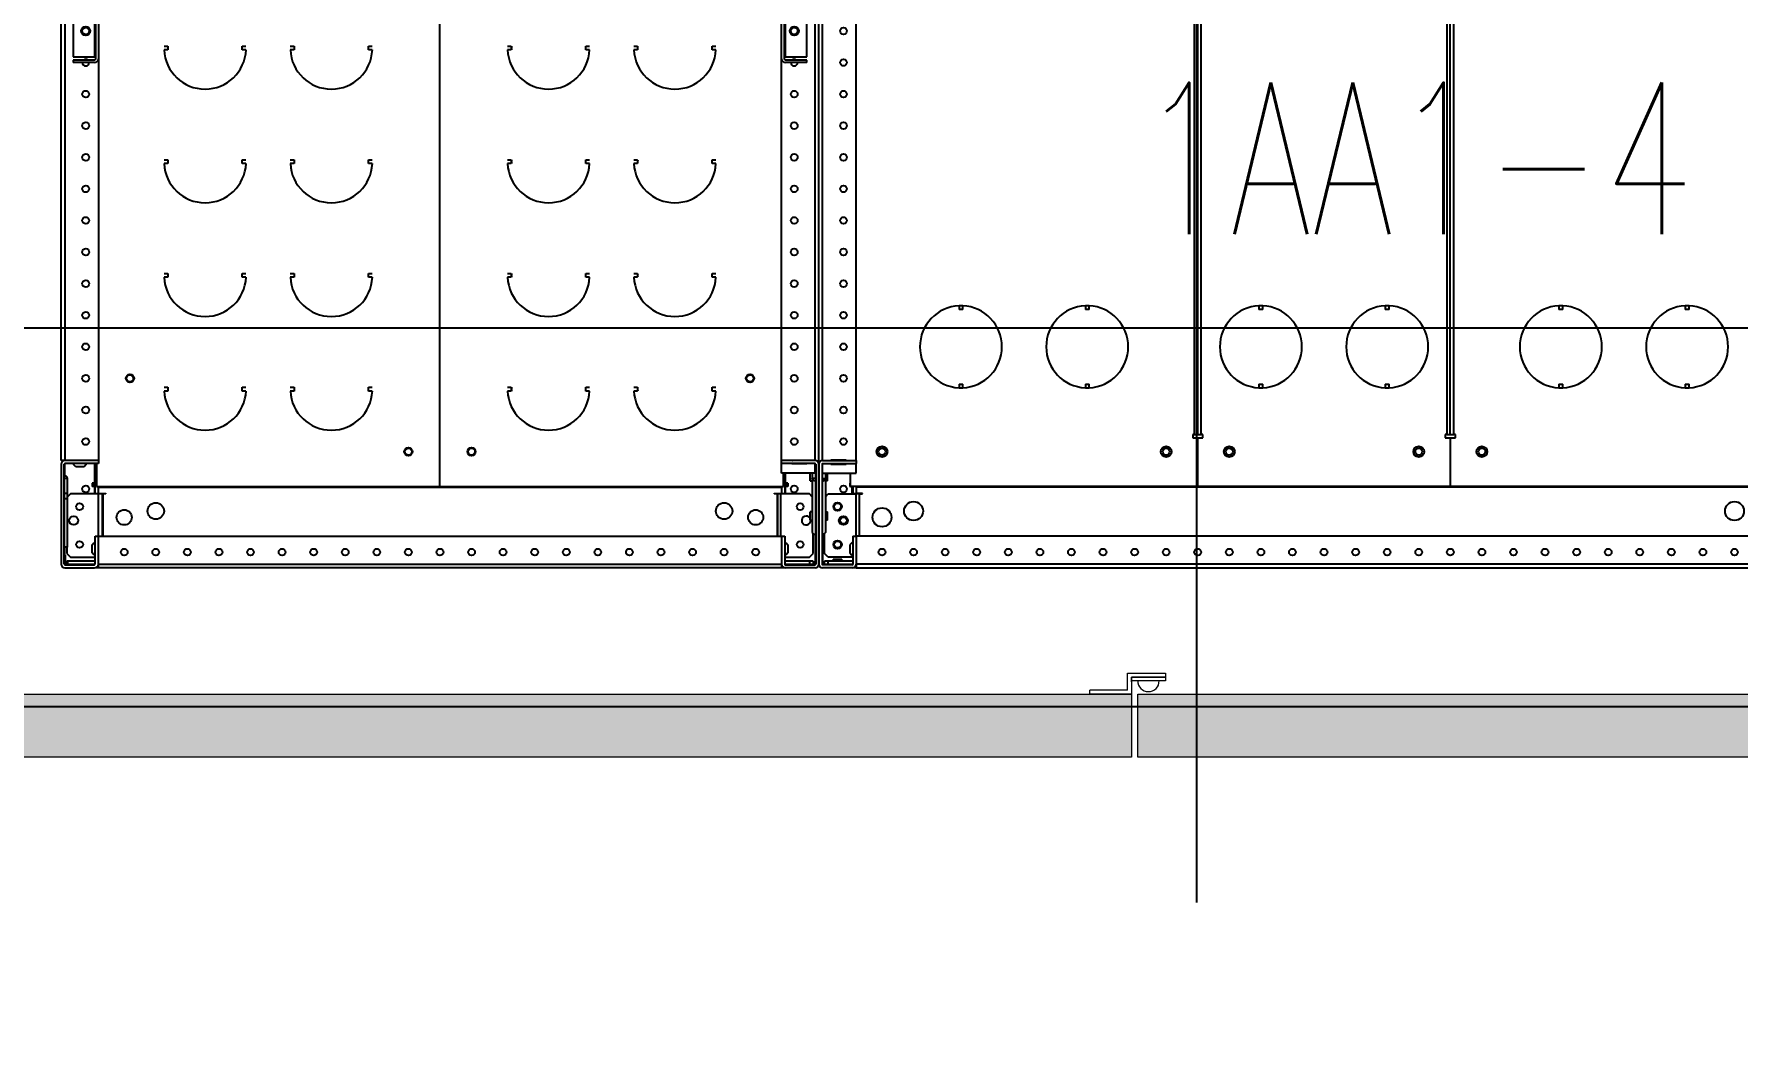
# Model space of a CAD drawing. Extents: x 758840 to 1108724, y -102573 to 143521.
# Drawn here: x 799613 to 800962, y 70267 to 71065 of the extents above; entities that cross this region are included whole.
import ezdxf
from ezdxf.xclip import XClip

# ---------------------------------------------------------------- set-up
doc = ezdxf.new("R2010")
doc.units = 0
doc.header["$LTSCALE"] = 1000
doc.header["$MEASUREMENT"] = 0
doc.linetypes.add('DOTE', pattern=[2.42, 2, -0.2, 0.02, -0.2])
for name, color, linetype in [('02电气-设备', 255, 'Continuous'), ('02电气-设备基础', 252, 'Continuous'), ('DOTE', 8, 'DOTE'), ('LWIRE', 1, 'Continuous'), ('钢盖板', 6, 'Continuous')]:
    doc.layers.add(name, color=color, linetype=linetype)
doc.styles.add('电气文字', font='txtd.shx', dxfattribs={"width": 0.8, "height": 3.5, "bigfont": 'HZTXT.shx'})

# ---------------------------------------------------------------- blocks, each defined once
blk = doc.blocks.new('600mm 低压柜')
at = {"linetype": 'Continuous', "lineweight": 25}
for p, q in [((12.6, -1185), (12.6, -73)), ((612.6, -1185), (612.6, -73)), ((42.1, -128.6), (42.1, -1187.5)), ((583.1, -1195), (583.1, -128.6)), ((15.6, -155), (15.6, -1185)), ((609.6, -1185), (609.6, -155)), ((312.6, -1205.5), (312.6, -631.5)), ((22.1, -789.5), (22.1, -865.5)), ((39.1, -789.5), (39.1, -865.5)), ((40.1, -867), (40.1, -788)), ((585.1, -788), (585.1, -867)), ((586.1, -865.5), (586.1, -789.5)), ((603.1, -865.5), (603.1, -789.5)), ((94.1, -857), (97.1, -857)), ((97.1, -860), (94.1, -860)), ((156, -857), (159, -857)), ((159, -860), (156, -860)), ((194.1, -857), (197.1, -857)), ((197.1, -860), (194.1, -860)), ((256, -857), (259, -857)), ((259, -860), (256, -860)), ((366.1, -857), (369.1, -857)), ((369.1, -860), (366.1, -860)), ((428, -857), (431, -857)), ((431, -860), (428, -860)), ((466.1, -857), (469.1, -857)), ((469.1, -860), (466.1, -860)), ((528, -857), (531, -857)), ((531, -860), (528, -860)), ((22.1, -865.5), (40.1, -865.5)), ((22.1, -868), (22.1, -870)), ((39.1, -868), (22.1, -868)), ((39.1, -870), (22.1, -870)), ((585.1, -865.5), (603.1, -865.5)), ((603.1, -868), (586.1, -868)), ((603.1, -870), (586.1, -870)), ((603.1, -870), (603.1, -868)), ((94.1, -947), (97.1, -947)), ((97.1, -950), (94.1, -950)), ((156, -947), (159, -947)), ((159, -950), (156, -950)), ((194.1, -947), (197.1, -947)), ((197.1, -950), (194.1, -950)), ((256, -947), (259, -947)), ((259, -950), (256, -950)), ((366.1, -947), (369.1, -947)), ((369.1, -950), (366.1, -950)), ((428, -947), (431, -947)), ((431, -950), (428, -950)), ((466.1, -947), (469.1, -947)), ((469.1, -950), (466.1, -950)), ((528, -947), (531, -947)), ((531, -950), (528, -950)), ((94.1, -1037), (97.1, -1037)), ((156, -1037), (159, -1037)), ((194.1, -1037), (197.1, -1037)), ((256, -1037), (259, -1037)), ((366.1, -1037), (369.1, -1037)), ((428, -1037), (431, -1037)), ((466.1, -1037), (469.1, -1037)), ((528, -1037), (531, -1037)), ((97.1, -1040), (94.1, -1040)), ((159, -1040), (156, -1040)), ((197.1, -1040), (194.1, -1040)), ((259, -1040), (256, -1040)), ((369.1, -1040), (366.1, -1040)), ((431, -1040), (428, -1040)), ((469.1, -1040), (466.1, -1040)), ((531, -1040), (528, -1040)), ((94.1, -1127), (97.1, -1127)), ((97.1, -1130), (94.1, -1130)), ((156, -1127), (159, -1127)), ((159, -1130), (156, -1130)), ((194.1, -1127), (197.1, -1127)), ((197.1, -1130), (194.1, -1130)), ((256, -1127), (259, -1127)), ((259, -1130), (256, -1130)), ((366.1, -1127), (369.1, -1127)), ((369.1, -1130), (366.1, -1130)), ((428, -1127), (431, -1127)), ((431, -1130), (428, -1130)), ((466.1, -1127), (469.1, -1127)), ((469.1, -1130), (466.1, -1130)), ((528, -1127), (531, -1127)), ((531, -1130), (528, -1130)), ((42.1, -1185), (12.6, -1185)), ((15.1, -1185), (15.1, -1185)), ((609.6, -1185), (583.1, -1185)), ((591.1, -1185), (591.1, -1184.7)), ((591.1, -1184.7), (603.1, -1184.7)), ((594.1, -1185), (594.5, -1184.7)), ((603.1, -1184.7), (603.1, -1185)), ((12.6, -1188), (12.6, -1267)), ((15.1, -1267), (15.1, -1188)), ((15.1, -1199), (15.2, -1199)), ((15.2, -1241.5), (15.2, -1197.3)), ((15.3, -1199.1), (17.8, -1199.1)), ((15.3, -1253.6), (15.3, -1199.1)), ((42.1, -1187.5), (15.6, -1187.5)), ((15.6, -1197.3), (15.6, -1187.5)), ((17.8, -1253.6), (17.8, -1199.1)), ((22.8, -1188.5), (22.8, -1187.5)), ((24.3, -1190), (22.8, -1188.5)), ((30.8, -1190), (24.3, -1190)), ((32.3, -1188.5), (30.8, -1190)), ((32.3, -1187.5), (32.3, -1188.5)), ((39.1, -1187.5), (39.1, -1203)), ((39.6, -1211.4), (39.6, -1187.5)), ((40.6, -1187.5), (40.6, -1205.5)), ((609.6, -1187.5), (583.1, -1187.5)), ((610.1, -1195), (583.1, -1195)), ((584.6, -1205.5), (584.6, -1195)), ((585.6, -1195), (585.6, -1211.4)), ((586.1, -1203), (586.1, -1195)), ((591.1, -1187.7), (591.1, -1187.5)), ((603.1, -1187.7), (591.1, -1187.7)), ((603.1, -1187.5), (603.1, -1187.7)), ((605.7, -1201.1), (605.7, -1195)), ((607.4, -1195), (607.4, -1241.7)), ((607.4, -1199.4), (607.4, -1199.2)), ((609.9, -1199.2), (607.4, -1199.5)), ((609.9, -1199.2), (607.4, -1199.4)), ((609.9, -1199.2), (607.4, -1199.2)), ((609.6, -1195), (609.6, -1187.5)), ((609.9, -1195), (609.9, -1199.2)), ((610.1, -1188), (610.1, -1267)), ((612.6, -1188), (612.6, -1267)), ((17.8, -1211.2), (15.3, -1211.2)), ((20.1, -1211.5), (17.8, -1213.8)), ((48.1, -1211.5), (20.1, -1211.5)), ((37.1, -1203), (37.1, -1205.5)), ((39.6, -1203), (37.1, -1203)), ((39.6, -1205.5), (37.1, -1205.5)), ((42.1, -1211.4), (37.8, -1211.4)), ((37.8, -1211.4), (37.8, -1211.5)), ((38.6, -1203), (38.6, -1205.5)), ((39.1, -1205.5), (39.1, -1211.4)), ((40.6, -1205.5), (584.6, -1205.5)), ((42.1, -1211.4), (42.1, -1205.5)), ((42.1, -1206), (583.1, -1206)), ((42.1, -1211), (48.1, -1211)), ((42.1, -1270), (42.1, -1211.5)), ((45.1, -1211.5), (45.1, -1245)), ((45.6, -1211.5), (45.6, -1245)), ((48.1, -1211), (48.1, -1211.5)), ((577.1, -1211), (583.1, -1211)), ((577.1, -1211.5), (577.1, -1211)), ((605.1, -1211.5), (577.1, -1211.5)), ((579.9, -1245), (579.9, -1211.5)), ((580, -1245), (580, -1211.5)), ((582.6, -1245), (582.6, -1211.5)), ((583.1, -1205.5), (583.1, -1211.4)), ((587.3, -1211.4), (583.1, -1211.4)), ((588.1, -1203), (585.6, -1203)), ((588.1, -1205.5), (585.6, -1205.5)), ((586.1, -1211.4), (586.1, -1205.5)), ((586.6, -1203), (586.6, -1205.5)), ((587.3, -1211.5), (587.3, -1211.4)), ((588.1, -1203), (588.1, -1205.5)), ((607.4, -1213.8), (605.1, -1211.5)), ((605.7, -1201.1), (607.4, -1201.1)), ((610, -1201.1), (610, -1243.5)), ((17.8, -1215.4), (15.3, -1215.4)), ((607.4, -1225.6), (605.7, -1225.6)), ((605.7, -1232.2), (605.7, -1225.6)), ((605.7, -1232.2), (607.4, -1232.2)), ((15.2, -1241.5), (15.1, -1241.5)), ((17.8, -1253.6), (15.3, -1253.6)), ((15.6, -1259.8), (15.6, -1253.6)), ((17.1, -1253.6), (17.1, -1258.5)), ((37.1, -1251.7), (38.6, -1250.2)), ((37.1, -1258.2), (37.1, -1251.7)), ((38.6, -1250.2), (39.6, -1250.2)), ((39.6, -1267), (39.6, -1245)), ((39.6, -1245), (585.6, -1245)), ((583.1, -1245), (583.1, -1270)), ((585.6, -1245), (585.6, -1267)), ((585.6, -1250.2), (586.6, -1250.2)), ((586.6, -1250.2), (588.1, -1251.7)), ((588.1, -1251.7), (588.1, -1258.2)), ((607.4, -1241.7), (607.4, -1241.9)), ((608.1, -1258.5), (608.1, -1242.9)), ((609.6, -1243.5), (609.6, -1267.5)), ((15.1, -1259.8), (15.9, -1259.8)), ((15.6, -1267.5), (39.1, -1267.5)), ((15.9, -1259.8), (15.9, -1267.5)), ((17.1, -1258.5), (20.1, -1261.5)), ((17.1, -1264.8), (17.1, -1267.3)), ((39.6, -1264.8), (17.1, -1264.8)), ((39.5, -1267.3), (17.1, -1267.3)), ((17.6, -1264.8), (17.6, -1267.3)), ((20.1, -1261.5), (39.6, -1261.5)), ((38.6, -1259.7), (37.1, -1258.2)), ((39.6, -1259.7), (38.6, -1259.7)), ((42.1, -1267.3), (42, -1267.3)), ((42, -1267.5), (42.1, -1267.5)), ((42.1, -1267), (583.1, -1267)), ((583.1, -1267.3), (583.1, -1267.3)), ((583.1, -1267.5), (583.1, -1267.5)), ((586.6, -1259.7), (585.6, -1259.7)), ((585.6, -1261.5), (605.1, -1261.5)), ((608.1, -1264.8), (585.6, -1264.8)), ((608.1, -1267.3), (585.7, -1267.3)), ((586.1, -1267.5), (609.6, -1267.5)), ((588.1, -1258.2), (586.6, -1259.7)), ((605.1, -1261.5), (608.1, -1258.5)), ((605.1, -1264.8), (605.1, -1267.3)), ((608.1, -1264.8), (608.1, -1267.3)), ((15.6, -1270), (39.1, -1270)), ((39.6, -1269.9), (39.6, -1270)), ((609.6, -1270), (39.6, -1270))]:
    blk.add_line(p, q, dxfattribs=at)
at = {"linetype": 'Continuous', "lineweight": 25, "flags": 128}
blk.add_lwpolyline([(591.6, -1184.7), (591.8, -1184.9), (592, -1185)], dxfattribs=at)
at = {"linetype": 'Continuous', "lineweight": 25}
for centre, radius in [((32.1, -845), 3.55), ((32.1, -845), 2.7), ((593.1, -845), 3.55), ((593.1, -845), 2.7), ((32.1, -895), 2.7), ((593.1, -895), 2.7), ((32.1, -920), 2.7), ((593.1, -920), 2.7), ((32.1, -945), 2.7), ((593.1, -945), 2.7), ((32.1, -970), 2.7), ((593.1, -970), 2.7), ((32.1, -995), 2.7), ((593.1, -995), 2.7), ((32.1, -1020), 2.7), ((593.1, -1020), 2.7), ((32.1, -1045), 2.7), ((593.1, -1045), 2.7), ((32.1, -1070), 2.7), ((593.1, -1070), 2.7), ((32.1, -1095), 2.7), ((593.1, -1095), 2.7), ((32.1, -1120), 2.7), ((67.1, -1120), 3.25), ((67.1, -1120), 2.7), ((558.1, -1120), 3.25), ((558.1, -1120), 2.7), ((593.1, -1120), 2.7), ((32.1, -1145), 2.7), ((593.1, -1145), 2.7), ((32.1, -1170), 2.7), ((593.1, -1170), 2.7), ((287.6, -1178), 3.25), ((287.6, -1178), 2.7), ((337.6, -1178), 3.25), ((337.6, -1178), 2.7), ((32.1, -1207.5), 2.7), ((593.1, -1207.5), 2.7), ((27.3, -1221.5), 2.7), ((62.6, -1230), 6), ((87.6, -1225), 6.55), ((537.6, -1225), 6.55), ((562.6, -1230), 6), ((597.8, -1221.5), 2.7), ((22.6, -1232.5), 3.55), ((27.3, -1251.5), 2.7), ((597.8, -1251.5), 2.7), ((62.6, -1257.5), 2.7), ((87.6, -1257.5), 2.7), ((112.6, -1257.5), 2.7), ((137.6, -1257.5), 2.7), ((162.6, -1257.5), 2.7), ((187.6, -1257.5), 2.7), ((212.6, -1257.5), 2.7), ((237.6, -1257.5), 2.7), ((262.6, -1257.5), 2.7), ((287.6, -1257.5), 2.7), ((312.6, -1257.5), 2.7), ((337.6, -1257.5), 2.7), ((362.6, -1257.5), 2.7), ((387.6, -1257.5), 2.7), ((412.6, -1257.5), 2.7), ((437.6, -1257.5), 2.7), ((462.6, -1257.5), 2.7), ((487.6, -1257.5), 2.7), ((512.6, -1257.5), 2.7), ((537.6, -1257.5), 2.7), ((562.6, -1257.5), 2.7)]:
    blk.add_circle(centre, radius, dxfattribs=at)
for centre, radius, start, end in [((126.6, -858.5), 32.5, 182.6454, 357.3546), ((126.6, -858.5), 29.5, 177.0854, 182.9146), ((126.6, -858.5), 29.5, 357.0854, 2.9146), ((226.6, -858.5), 32.5, 182.6454, 357.3546), ((226.6, -858.5), 29.5, 177.0854, 182.9146), ((226.6, -858.5), 29.5, 357.0854, 2.9146), ((398.6, -858.5), 32.5, 182.6454, 357.3546), ((398.6, -858.5), 29.5, 177.0854, 182.9146), ((398.6, -858.5), 29.5, 357.0854, 2.9146), ((498.6, -858.5), 32.5, 182.6454, 357.3546), ((498.6, -858.5), 29.5, 177.0854, 182.9146), ((498.6, -858.5), 29.5, 357.0854, 2.9146), ((32.1, -870), 2.7, 180, 0), ((32.1, -870), 2.7, 47.7946, 132.2054), ((39.1, -867), 3, 270, 0), ((39.1, -867), 1, 270, 0), ((586.1, -867), 3, 180, 270), ((586.1, -867), 1, 180, 270), ((593.1, -870), 2.7, 180, 0), ((593.1, -870), 2.7, 47.7946, 132.2054), ((126.6, -948.5), 32.5, 182.6454, 357.3546), ((126.6, -948.5), 29.5, 177.0854, 182.9146), ((126.6, -948.5), 29.5, 357.0854, 2.9146), ((226.6, -948.5), 32.5, 182.6454, 357.3546), ((226.6, -948.5), 29.5, 177.0854, 182.9146), ((226.6, -948.5), 29.5, 357.0854, 2.9146), ((398.6, -948.5), 32.5, 182.6454, 357.3546), ((398.6, -948.5), 29.5, 177.0854, 182.9146), ((398.6, -948.5), 29.5, 357.0854, 2.9146), ((498.6, -948.5), 32.5, 182.6454, 357.3546), ((498.6, -948.5), 29.5, 177.0854, 182.9146), ((498.6, -948.5), 29.5, 357.0854, 2.9146), ((126.6, -1038.5), 29.5, 177.0854, 182.9146), ((126.6, -1038.5), 29.5, 357.0854, 2.9146), ((226.6, -1038.5), 29.5, 177.0854, 182.9146), ((226.6, -1038.5), 29.5, 357.0854, 2.9146), ((398.6, -1038.5), 29.5, 177.0854, 182.9146), ((398.6, -1038.5), 29.5, 357.0854, 2.9146), ((498.6, -1038.5), 29.5, 177.0854, 182.9146), ((498.6, -1038.5), 29.5, 357.0854, 2.9146), ((126.6, -1038.5), 32.5, 182.6454, 357.3546), ((226.6, -1038.5), 32.5, 182.6454, 357.3546), ((398.6, -1038.5), 32.5, 182.6454, 357.3546), ((498.6, -1038.5), 32.5, 182.6454, 357.3546), ((126.6, -1128.5), 32.5, 182.6454, 357.3546), ((126.6, -1128.5), 29.5, 177.0854, 182.9146), ((126.6, -1128.5), 29.5, 357.0854, 2.9146), ((226.6, -1128.5), 32.5, 182.6454, 357.3546), ((226.6, -1128.5), 29.5, 177.0854, 182.9146), ((226.6, -1128.5), 29.5, 357.0854, 2.9146), ((398.6, -1128.5), 32.5, 182.6454, 357.3546), ((398.6, -1128.5), 29.5, 177.0854, 182.9146), ((398.6, -1128.5), 29.5, 357.0854, 2.9146), ((498.6, -1128.5), 32.5, 182.6454, 357.3546), ((498.6, -1128.5), 29.5, 177.0854, 182.9146), ((498.6, -1128.5), 29.5, 357.0854, 2.9146), ((15.6, -1188), 3, 90, 180), ((609.6, -1188), 3, 0, 90), ((15.6, -1188), 0.5, 90, 180), ((15.1, -1197.2), 0.0893, 191.4218, 278.0495), ((15.5, -1199.6), 2.32, 11.4218, 98.0495), ((15.2, -1199.1), 0.0893, 11.4218, 98.0495), ((608.7, -1199.2), 1.34, 189.2464, 193.1616), ((609.6, -1188), 0.5, 0, 90), ((609.9, -1199.2), 0.0515, 189.2464, 193.1616), ((602.6, -1232.5), 3.55, 29.1627, 4.8477), ((15.2, -1241.6), 0.0893, 11.4218, 98.0495), ((608.7, -1241.7), 1.34, 189.2464, 193.1616), ((15.6, -1267), 3, 180, 270), ((15.6, -1267), 0.5, 180, 270), ((39.1, -1267), 0.5, 270, 360), ((39.1, -1267), 3, 270, 360), ((586.1, -1267), 3, 180, 270), ((586.1, -1267), 0.5, 180, 270), ((609.6, -1267), 3, 270, 0), ((609.6, -1267), 0.5, 270, 0)]:
    blk.add_arc(centre, radius, start, end, dxfattribs=at)
for points in [[(610, -1201.1), (609.6, -1201.1), (609, -1201), (608.2, -1200.7), (607.6, -1200.2), (607.5, -1199.7), (607.4, -1199.5)], [(607.4, -1242), (607.5, -1242.2), (607.6, -1242.6), (608.2, -1243.1), (609, -1243.4), (609.6, -1243.5), (610, -1243.5)]]:
    blk.add_open_spline(points, degree=3, dxfattribs=at)
for points in [[(610, -1199.3), (609.9, -1199.3), (609.9, -1199.3), (609.9, -1199.3), (609.9, -1199.3), (609.9, -1199.3), (609.9, -1199.2)], [(610.1, -1201.1), (610.1, -1201.1), (610, -1201.1), (610, -1201.1), (610, -1201.1), (610, -1201.1), (610, -1201.1)], [(610, -1243.5), (610, -1243.5), (610, -1243.5), (610, -1243.5), (610, -1243.5), (610.1, -1243.6), (610.1, -1243.6)]]:
    blk.add_open_spline(points, degree=3, knots=[0, 0, 0, 0, 0.25, 0.5, 0.75, 1, 1, 1, 1], dxfattribs=at)
blk = doc.blocks.new('补偿-滤波柜')
at = {"linetype": 'Continuous', "lineweight": 25}
for p, q in [((-3, 3), (-3, 1118)), ((0, 85), (0, 1115)), ((294.3, 1094.5), (294.3, 105.5)), ((297, 105.5), (297, 1094.5)), ((299.7, 105.5), (299.7, 1094.5)), ((494.3, 1094.5), (494.3, 105.5)), ((497, 105.5), (497, 1094.5)), ((499.7, 105.5), (499.7, 1094.5)), ((26.5, 85), (26.5, 517.5)), ((108, 207.5), (108, 204.5)), ((111, 204.5), (111, 207.5)), ((208, 207.5), (208, 204.5)), ((211, 204.5), (211, 207.5)), ((345.5, 207.5), (345.5, 204.5)), ((348.5, 204.5), (348.5, 207.5)), ((445.5, 207.5), (445.5, 204.5)), ((448.5, 204.5), (448.5, 207.5)), ((583, 207.5), (583, 204.5)), ((586, 204.5), (586, 207.5)), ((683, 207.5), (683, 204.5)), ((686, 204.5), (686, 207.5)), ((108, 145.5), (108, 142.5)), ((111, 142.5), (111, 145.5)), ((208, 145.5), (208, 142.5)), ((211, 142.5), (211, 145.5)), ((345.5, 145.5), (345.5, 142.5)), ((348.5, 142.5), (348.5, 145.5)), ((445.5, 145.5), (445.5, 142.5)), ((448.5, 142.5), (448.5, 145.5)), ((583, 145.5), (583, 142.5)), ((586, 142.5), (586, 145.5)), ((683, 145.5), (683, 142.5)), ((686, 142.5), (686, 145.5)), ((293, 105.5), (293, 103)), ((294.3, 105.5), (293, 105.5)), ((293, 103), (297, 103)), ((294.3, 105.5), (297, 105.5)), ((297, 105.5), (299.7, 105.5)), ((297, 103), (301, 103)), ((297, 64.5), (297, 103)), ((301, 105.5), (299.7, 105.5)), ((301, 103), (301, 105.5)), ((493, 105.5), (493, 103)), ((494.3, 105.5), (493, 105.5)), ((493, 103), (497, 103)), ((494.3, 105.5), (497, 105.5)), ((497, 105.5), (499.7, 105.5)), ((497, 103), (497, 64.5)), ((497, 103), (501, 103)), ((501, 105.5), (499.7, 105.5)), ((501, 103), (501, 105.5)), ((-0.5, 82), (-0.5, 3)), ((0, 85), (26.5, 85)), ((0, 82.5), (26.5, 82.5)), ((0, 75), (0, 82.5)), ((6.5, 85.2), (6.5, 85)), ((18.5, 85.2), (6.5, 85.2)), ((6.5, 82.5), (6.5, 82.2)), ((6.5, 82.2), (18.5, 82.2)), ((15.5, 85), (15, 85.2)), ((18.5, 85), (18.5, 85.2)), ((18.5, 82.2), (18.5, 82.5)), ((26.5, 85), (26.5, 82.5)), ((26.5, 75), (26.5, 82.5)), ((-0.5, 75), (0, 75)), ((-0.4, 68.9), (-0.4, 26.5)), ((-0.3, 75), (-0.3, 70.7)), ((-0.3, 70.7), (2.2, 70.4)), ((-0.3, 70.7), (2.2, 70.5)), ((-0.3, 70.7), (2.2, 70.7)), ((-0.3, 70.7), (-0.3, 70.7)), ((0, 75), (26.5, 75)), ((2.2, 75), (2.2, 70.7)), ((2.2, 70.7), (2.2, 28.3)), ((2.2, 70.5), (2.2, 70.7)), ((3.9, 68.9), (2.2, 68.9)), ((3.9, 68.9), (3.9, 75)), ((22, 64.5), (22, 75)), ((2.2, 56.2), (4.5, 58.5)), ((4.5, 58.5), (26.6, 58.5)), ((21.5, 67), (21.5, 64.5)), ((21.5, 67), (22, 67)), ((21.5, 64.5), (22, 64.5)), ((297, 64.5), (22, 64.5)), ((22.2, 58.5), (22.2, 58.6)), ((22.2, 58.6), (23.5, 58.6)), ((23.5, 58.6), (23.5, 64.5)), ((24, 58.6), (23.5, 58.6)), ((24, 64.5), (24, 58.6)), ((26.5, 58.6), (24, 58.6)), ((26.5, 64.5), (26.5, 58.6)), ((767.5, 64), (26.5, 64)), ((31.5, 59), (26.5, 59)), ((29.2, 58.5), (26.6, 58.5)), ((26.6, 25), (26.6, 58.5)), ((29.2, 25), (29.2, 58.5)), ((29.3, 58.5), (29.2, 58.5)), ((29.3, 58.5), (31.5, 58.5)), ((29.3, 25), (29.3, 58.5)), ((31.5, 58.5), (31.5, 59)), ((497, 64.5), (297, 64.5)), ((772, 64.5), (497, 64.5)), ((2.2, 44.4), (3.9, 44.4)), ((3.9, 37.8), (3.9, 44.4)), ((1.5, 11.5), (1.5, 27.1)), ((3.9, 37.8), (2.2, 37.8)), ((2.2, 28.3), (2.2, 28.1)), ((0, 26.5), (0, 2.5)), ((23, 19.8), (21.5, 18.2)), ((21.5, 18.2), (21.5, 11.8)), ((24, 19.8), (23, 19.8)), ((24, 25), (26.5, 25)), ((24, 25), (24, 3)), ((26.5, 25), (26.5, 3)), ((767.5, 25), (26.5, 25)), ((23.5, 2.5), (0, 2.5)), ((23.5, 0), (0, 0)), ((4.5, 8.5), (1.5, 11.5)), ((1.5, 2.7), (1.5, 5.2)), ((4.5, 5.2), (1.5, 5.2)), ((4.5, 2.7), (1.5, 2.7)), ((24, 8.5), (4.5, 8.5)), ((4.5, 2.7), (4.5, 5.2)), ((24, 5.2), (4.5, 5.2)), ((23.9, 2.7), (4.5, 2.7)), ((8.4, 5.2), (8.4, 6.6)), ((15.1, 6.6), (8.4, 6.6)), ((15.1, 6.6), (15.1, 5.2)), ((21.5, 11.8), (23, 10.2)), ((23, 10.2), (24, 10.2)), ((26.5, 0), (23.5, 0)), ((767.5, 3), (26.5, 3)), ((26.5, 3), (26.5, 0)), ((26.5, 2.7), (26.5, 2.7)), ((26.5, 2.5), (26.5, 2.5)), ((26.5, 0), (767.5, 0))]:
    blk.add_line(p, q, dxfattribs=at)
at = {"linetype": 'Continuous', "lineweight": 25, "flags": 128}
blk.add_lwpolyline([(18, 85.2), (17.7, 85.1), (17.5, 85)], dxfattribs=at)
at = {"linetype": 'Continuous', "lineweight": 25}
for centre, radius in [((16.5, 425), 2.7), ((16.5, 400), 2.7), ((16.5, 375), 2.7), ((16.5, 350), 2.7), ((16.5, 325), 2.7), ((16.5, 300), 2.7), ((16.5, 275), 2.7), ((16.5, 250), 2.7), ((16.5, 225), 2.7), ((16.5, 200), 2.7), ((16.5, 175), 2.7), ((16.5, 150), 2.7), ((16.5, 125), 2.7), ((16.5, 100), 2.7), ((47, 92), 4.25), ((47, 92), 2.7), ((272, 92), 4.25), ((272, 92), 2.7), ((322, 92), 4.25), ((322, 92), 2.7), ((472, 92), 4.25), ((472, 92), 2.7), ((522, 92), 4.25), ((522, 92), 2.7), ((16.5, 62.5), 2.7), ((11.8, 48.5), 3.3), ((11.8, 48.5), 2.7), ((16.5, 37.5), 3.55), ((47, 40), 7.5), ((72, 45), 7.5), ((722, 45), 7.5), ((16.5, 37.5), 2.7), ((11.8, 18.5), 3.3), ((11.8, 18.5), 2.7), ((47, 12.5), 2.7), ((72, 12.5), 2.7), ((97, 12.5), 2.7), ((122, 12.5), 2.7), ((147, 12.5), 2.7), ((172, 12.5), 2.7), ((197, 12.5), 2.7), ((222, 12.5), 2.7), ((247, 12.5), 2.7), ((272, 12.5), 2.7), ((297, 12.5), 2.7), ((322, 12.5), 2.7), ((347, 12.5), 2.7), ((372, 12.5), 2.7), ((397, 12.5), 2.7), ((422, 12.5), 2.7), ((447, 12.5), 2.7), ((472, 12.5), 2.7), ((497, 12.5), 2.7), ((522, 12.5), 2.7), ((547, 12.5), 2.7), ((572, 12.5), 2.7), ((597, 12.5), 2.7), ((622, 12.5), 2.7), ((647, 12.5), 2.7), ((672, 12.5), 2.7), ((697, 12.5), 2.7), ((722, 12.5), 2.7)]:
    blk.add_circle(centre, radius, dxfattribs=at)
for centre, radius, start, end in [((109.5, 175), 32.5, 92.6454, 267.3546), ((109.5, 175), 32.5, 87.3546, 92.6454), ((109.5, 175), 29.5, 87.0854, 92.9146), ((109.5, 175), 32.5, 272.6454, 87.3546), ((209.5, 175), 32.5, 92.6454, 267.3546), ((209.5, 175), 32.5, 87.3546, 92.6454), ((209.5, 175), 29.5, 87.0854, 92.9146), ((209.5, 175), 32.5, 272.6454, 87.3546), ((347, 175), 32.5, 92.6454, 267.3546), ((347, 175), 32.5, 87.3546, 92.6454), ((347, 175), 29.5, 87.0854, 92.9146), ((347, 175), 32.5, 272.6454, 87.3546), ((447, 175), 32.5, 92.6454, 267.3546), ((447, 175), 32.5, 87.3546, 92.6454), ((447, 175), 29.5, 87.0854, 92.9146), ((447, 175), 32.5, 272.6454, 87.3546), ((584.5, 175), 32.5, 92.6454, 267.3546), ((584.5, 175), 32.5, 87.3546, 92.6454), ((584.5, 175), 29.5, 87.0854, 92.9146), ((584.5, 175), 32.5, 272.6454, 87.3546), ((684.5, 175), 32.5, 92.6454, 267.3546), ((684.5, 175), 32.5, 87.3546, 92.6454), ((684.5, 175), 29.5, 87.0854, 92.9146), ((684.5, 175), 32.5, 272.6454, 87.3546), ((109.5, 175), 29.5, 267.0854, 272.9146), ((109.5, 175), 32.5, 267.3546, 272.6454), ((209.5, 175), 29.5, 267.0854, 272.9146), ((209.5, 175), 32.5, 267.3546, 272.6454), ((347, 175), 29.5, 267.0854, 272.9146), ((347, 175), 32.5, 267.3546, 272.6454), ((447, 175), 29.5, 267.0854, 272.9146), ((447, 175), 32.5, 267.3546, 272.6454), ((584.5, 175), 29.5, 267.0854, 272.9146), ((584.5, 175), 32.5, 267.3546, 272.6454), ((684.5, 175), 29.5, 267.0854, 272.9146), ((684.5, 175), 32.5, 267.3546, 272.6454), ((0, 82), 3, 90, 180), ((0, 82), 0.5, 90, 180), ((-0.4, 70.7), 0.0515, 346.8384, 350.7536), ((0.9, 70.7), 1.34, 346.8384, 350.7536), ((0.9, 28.3), 1.34, 346.8384, 350.7536), ((0, 3), 3, 180, 270), ((0, 3), 0.5, 180, 270), ((23.5, 3), 3, 270, 360), ((23.5, 3), 0.5, 270, 360)]:
    blk.add_arc(centre, radius, start, end, dxfattribs=at)
for points in [[(-0.5, 68.8), (-0.5, 68.8), (-0.5, 68.8), (-0.5, 68.9), (-0.4, 68.9), (-0.4, 68.9), (-0.4, 68.9)], [(-0.4, 70.7), (-0.4, 70.7), (-0.4, 70.7), (-0.3, 70.7), (-0.3, 70.7), (-0.3, 70.7), (-0.3, 70.7)], [(-0.4, 26.5), (-0.4, 26.5), (-0.4, 26.5), (-0.5, 26.4), (-0.5, 26.4), (-0.5, 26.4), (-0.5, 26.4)]]:
    blk.add_open_spline(points, degree=3, knots=[0, 0, 0, 0, 0.25, 0.5, 0.75, 1, 1, 1, 1], dxfattribs=at)
for points in [[(-0.4, 68.9), (-0.1, 68.9), (0.5, 69), (1.3, 69.3), (1.9, 69.8), (2.1, 70.2), (2.2, 70.4)], [(2.2, 28), (2.1, 27.8), (1.9, 27.4), (1.3, 26.9), (0.5, 26.5), (-0.1, 26.5), (-0.4, 26.5)]]:
    blk.add_open_spline(points, degree=3, dxfattribs=at)
blk = doc.blocks.new('BD4-PAL0101-LVPM-01')
at = {"ltscale": 5}
h = blk.add_hatch(dxfattribs=at)
h.set_pattern_fill('隔热材料01', color=8, scale=80, angle=45)
h.set_pattern_definition([(315, (1.005, 48.483), (28.28427125, 28.28427125), [4.0142, -35.9858]), (315, (-20.185, 27.293), (28.28427125, 28.28427125), [4.0142, -35.9858]), (135, (13.44, 22.53), (-28.28427125, -28.28427125), [4.0142, -35.9858]), (135, (5.767, 14.858), (-28.28427125, -28.28427125), [4.0142, -35.9858]), (225, (28.298, 28.298), (28.28427125, -28.28427125), [40.0194, 0.0194]), (180, (18.983, 21.822), (-28.2842, 28.2842), [3.4144, -53.1542]), (161.56505, (43.853, 50.106), (-28.284169758, 28.28429741), [2.244, -87.1988]), (161.56505, (15.569, 21.822), (-28.284169758, 28.28429741), [2.244, -87.1988]), (198.43495, (51.525, 51.525), (-28.28429741, 28.28416976), [4.488, -84.9548]), (198.43495, (23.24, 23.24), (-28.28429741, 28.28416976), [4.488, -84.9548]), (108.43495, (38.886, 53.654), (-28.28429741, 28.284169758), [21.3712, -68.0716]), (108.43495, (10.602, 25.37), (-28.28429741, 28.284169758), [21.3712, -68.0716]), (161.56505, (29.29, 76.767), (-28.284169758, 28.28429741), [2.244, -87.1988]), (161.56505, (1.005, 48.483), (-28.284169758, 28.28429741), [2.244, -87.1988]), (180, (-1.124, 49.192), (-28.2842, 28.2842), [3.4144, -53.1542]), (198.43495, (23.746, 77.476), (-28.28429741, 28.28416976), [4.488, -84.9548]), (198.43495, (-4.538, 49.192), (-28.28429741, 28.28416976), [4.488, -84.9548]), (90, (-20.894, 29.422), (-28.2842, 28.2842), [3.4144, -53.1542]), (108.43495, (8.1, 55.577), (-28.28429741, 28.284169758), [2.244, -87.1988]), (108.43495, (-20.185, 27.293), (-28.28429741, 28.284169758), [2.244, -87.1988]), (71.56505, (7.39, 61.12), (-28.28416976, 28.28429741), [4.488, -84.9548]), (71.56505, (-20.894, 32.836), (-28.28416976, 28.28429741), [4.488, -84.9548]), (161.56505, (31.212, 45.98), (-28.284169758, 28.28429741), [21.3712, -68.0716]), (161.56505, (2.928, 17.696), (-28.284169758, 28.28429741), [21.3712, -68.0716]), (90, (6.476, 9.315), (-28.2842, 28.2842), [3.4144, -53.1542]), (108.43495, (34.76, 41.013), (-28.28429741, 28.284169758), [2.244, -87.1988]), (108.43495, (6.476, 12.729), (-28.28429741, 28.284169758), [2.244, -87.1988]), (71.56505, (33.34, 33.34), (-28.28416976, 28.28429741), [4.488, -84.9548]), (71.56505, (5.057, 5.057), (-28.28416976, 28.28429741), [4.488, -84.9548])])
h.paths.add_polyline_path([(8309454.1, -4138801.1), (8308888.6, -4138801.1), (8308888.6, -4138851.1), (8309454.1, -4138851.1)])
h.paths.add_polyline_path([(8308883.6, -4138801.1), (8308318.1, -4138801.1), (8308318.1, -4138851.1), (8308883.6, -4138851.1)])
h.paths.add_polyline_path([(8310456.6, -4138851.1), (8309564.1, -4138851.1), (8309564.1, -4138801.1), (8310456.6, -4138801.1)])
h.paths.add_polyline_path([(8311354.1, -4138851.1), (8310461.6, -4138851.1), (8310461.6, -4138801.1), (8311354.1, -4138801.1)])
h.paths.add_polyline_path([(8311464.1, -4138801.1), (8312356.6, -4138801.1), (8312356.6, -4138851.1), (8311464.1, -4138851.1)])
h.paths.add_polyline_path([(8312361.6, -4138851.1), (8312361.6, -4138801.1), (8313254.1, -4138801.1), (8313254.1, -4138851.1)])
h.paths.add_polyline_path([(8314456.6, -4138851.1), (8313364.1, -4138851.1), (8313364.1, -4138801.1), (8314456.6, -4138801.1)])
h.paths.add_polyline_path([(8314461.6, -4138851.1), (8314461.6, -4138801.1), (8315554.1, -4138801.1), (8315554.1, -4138851.1)])
h.paths.add_polyline_path([(8316861.6, -4138851.1), (8315664.1, -4138851.1), (8315664.1, -4138801.1), (8316861.6, -4138801.1)])
h.paths.add_polyline_path([(8316866.6, -4138851.1), (8316866.6, -4138801.1), (8318064.1, -4138801.1), (8318064.1, -4138851.1)])
h.paths.add_polyline_path([(8319466.6, -4138851.1), (8318174.1, -4138851.1), (8318174.1, -4138801.1), (8319466.6, -4138801.1)])
h.paths.add_polyline_path([(8319471.6, -4138851.1), (8319471.6, -4138801.1), (8320764.1, -4138801.1), (8320764.1, -4138851.1)])
h.paths.add_polyline_path([(8320874.1, -4138851.1), (8321714.1, -4138851.1), (8321714.1, -4138801.1), (8320874.1, -4138801.1)])
at = {"lineweight": 15}
for p, q in [((8314453.6, -4138787.6), (8314453.6, -4138784.6)), ((8314453.6, -4138784.6), (8314483.6, -4138784.6)), ((8314453.6, -4138798.1), (8314453.6, -4138784.6)), ((8314453.6, -4138784.6), (8314456.6, -4138784.6)), ((8314483.6, -4138787.6), (8314456.6, -4138787.6)), ((8314456.6, -4138787.6), (8314456.6, -4138801.1)), ((8314456.6, -4138791.4), (8314456.6, -4138787.6)), ((8314456.6, -4138787.6), (8314483.6, -4138787.6)), ((8314483.6, -4138790.6), (8314456.6, -4138790.6)), ((8314483.6, -4138784.6), (8314483.6, -4138787.6)), ((8314483.6, -4138787.6), (8314483.6, -4138790.6)), ((8314453.6, -4138798.1), (8314423.6, -4138798.1)), ((8314423.6, -4138801.1), (8314423.6, -4138798.1)), ((8314456.6, -4138801.1), (8314423.6, -4138801.1))]:
    blk.add_line(p, q, dxfattribs=at)
at = {"linetype": 'ByBlock', "lineweight": 15}
for p, q in [((8313364.1, -4138801.1), (8314456.6, -4138801.1)), ((8314456.6, -4138801.1), (8314456.6, -4138851.1)), ((8314461.6, -4138801.1), (8315554.1, -4138801.1)), ((8314461.6, -4138851.1), (8314461.6, -4138801.1)), ((8314456.6, -4138851.1), (8313364.1, -4138851.1)), ((8315554.1, -4138851.1), (8314461.6, -4138851.1))]:
    blk.add_line(p, q, dxfattribs=at)
at = {"lineweight": 15}
blk.add_arc((8314470.1, -4138790.6), 8.49, 180, 0, dxfattribs=at)
at = {"layer": '02电气-设备', "color": 5, "ltscale": 5}
for name, p in [('600mm 低压柜', (8313596.5, -4137431.2)), ('补偿-滤波柜', (8314212.1, -4138701.2))]:
    blk.add_blockref(name, p, dxfattribs=at)
at = {"layer": 'LWIRE', "linetype": 'ByBlock', "lineweight": 13, "style": '电气文字', "width": 0.7}
blk.add_text('1AA1-4', height=120, dxfattribs=at).set_placement((8314462.6, -4138437.1))
blk = doc.blocks.new('A$C675A25EF')
at = {"layer": '钢盖板'}
h = blk.add_hatch(dxfattribs=at)
h.set_pattern_fill('ANSI31', color=8, scale=500)
h.set_pattern_definition([(45, (0, 0), (-561.266, 561.266), [])])
edge = h.paths.add_edge_path()
edge.add_line((17031.3, -23542), (-335.1, -23542))
edge.add_line((-335.1, -23542), (-335.1, -32435.9))
edge.add_line((-335.1, -32435.9), (364.9, -32435.9))
edge.add_line((364.9, -32435.9), (364.9, -24242))
edge.add_line((364.9, -24242), (17031.3, -24242))

msp = doc.modelspace()

# ---------------------------------------------------------------- linework, layer by layer
at = {"layer": '02电气-设备基础'}
msp.add_lwpolyline([(826754.74, 70532.54), (792096.74, 70532.54), (792096.74, 70832.54), (826754.74, 70832.54)], close=True, dxfattribs=at)
at = {"layer": 'DOTE'}
msp.add_line((800533.02, 103837.52), (800533.02, 34437.52), dxfattribs=at)

# ---------------------------------------------------------------- block references
at = {"layer": '02电气-设备'}
msp.add_blockref('BD4-PAL0101-LVPM-01', (-7513975.04, 4209343.63), dxfattribs=at)
at = {"layer": '钢盖板', "color": 8}
ref = msp.add_blockref('A$C675A25EF', (789811.69, 45785.61), dxfattribs=dict(at, xscale=-1, rotation=180))
XClip(ref).set_block_clipping_path([(-928.670863559, -70942.9526504109), (122721.3291515426, 2298.0898296545)])

doc.saveas('drawing.dxf')
